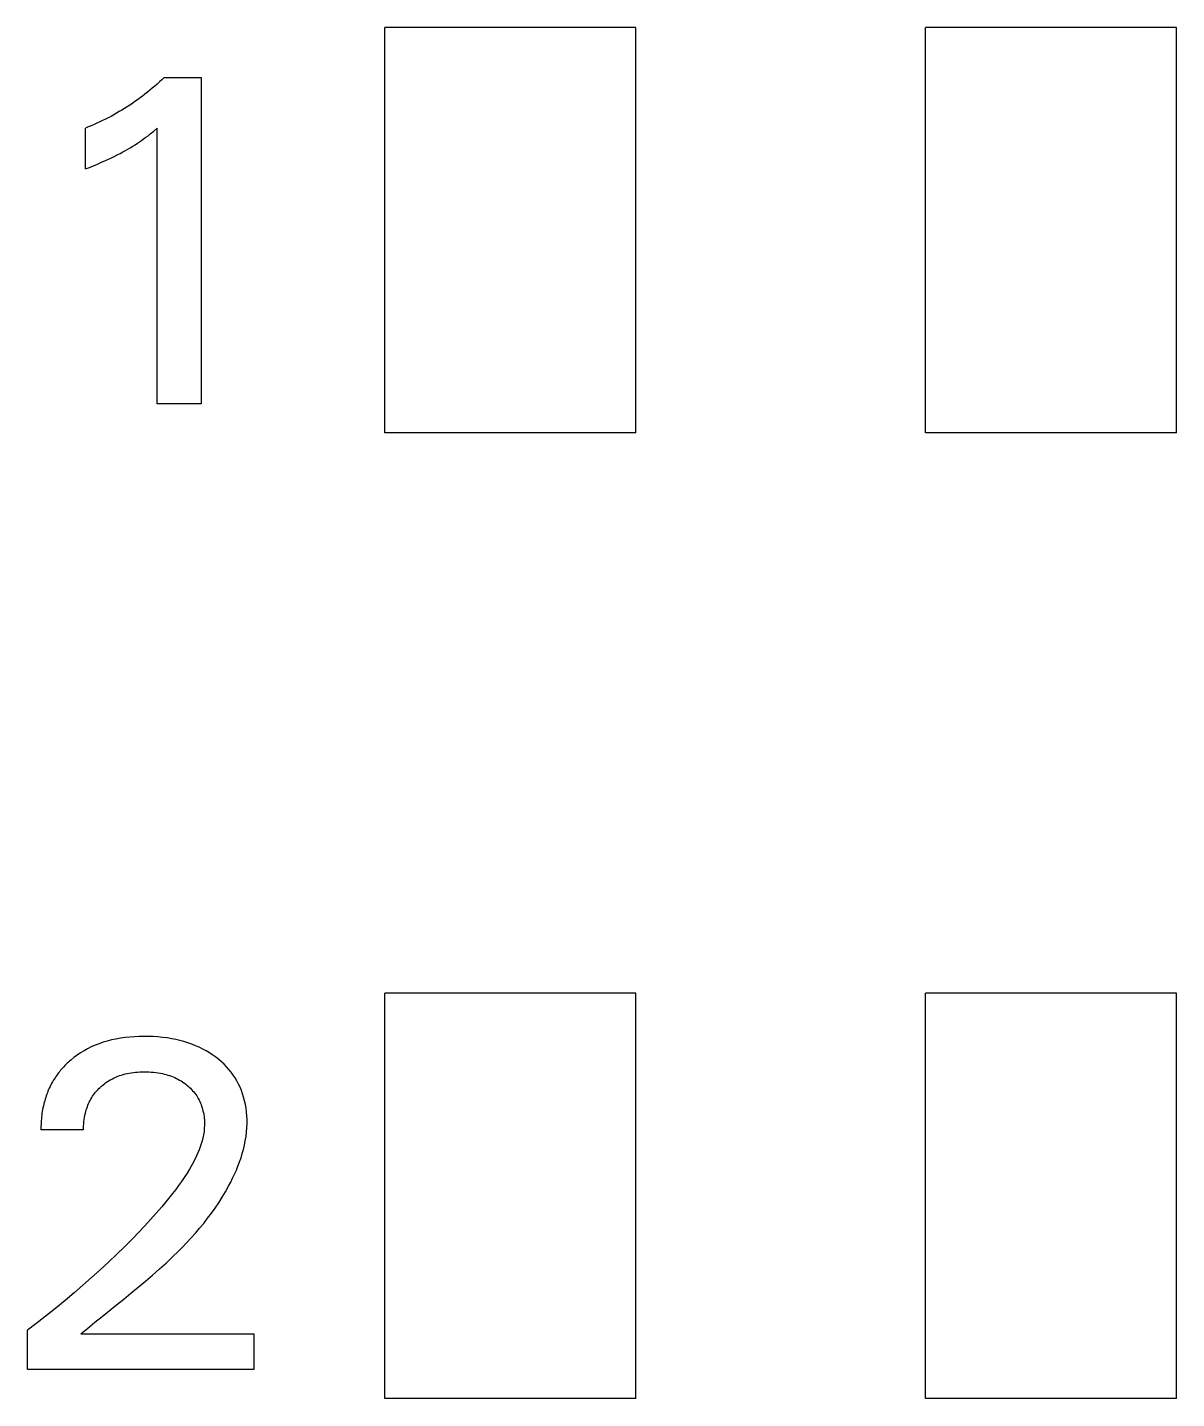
# Model space of a CAD drawing. Extents: x 10 to 622, y -523 to 292.
# Drawn here: x 295.195 to 296.399, y 103.18 to 104.618 of the extents above; entities that cross this region are included whole.
import ezdxf

# ---------------------------------------------------------------- set-up
doc = ezdxf.new("R2010")
doc.units = 0
doc.header["$LTSCALE"] = 5
doc.header["$MEASUREMENT"] = 0
doc.layers.get('0').update_dxf_attribs({"linetype": 'CONTINUOUS'})

msp = doc.modelspace()

# ---------------------------------------------------------------- linework, layer by layer
at = {"color": 7, "linetype": 'Continuous'}
for p, q in [((295.5693, 104.1927), (295.5693, 104.6179)), ((295.8325, 104.6179), (295.5693, 104.6179)), ((295.8325, 104.1927), (295.8325, 104.6179)), ((296.1362, 104.1927), (296.1362, 104.6179)), ((296.3994, 104.6179), (296.1362, 104.6179)), ((296.3994, 104.1927), (296.3994, 104.6179)), ((295.3306, 104.5586), (295.3281, 104.5564)), ((295.3331, 104.5608), (295.3306, 104.5586)), ((295.3355, 104.5631), (295.3331, 104.5608)), ((295.3379, 104.5654), (295.3355, 104.5631)), ((295.3379, 104.5654), (295.3769, 104.5654)), ((295.3769, 104.5654), (295.3769, 104.2231)), ((295.3127, 104.544), (295.31, 104.542)), ((295.3153, 104.5459), (295.3127, 104.544)), ((295.3179, 104.548), (295.3153, 104.5459)), ((295.3205, 104.55), (295.3179, 104.548)), ((295.3231, 104.5521), (295.3205, 104.55)), ((295.3256, 104.5542), (295.3231, 104.5521)), ((295.3281, 104.5564), (295.3256, 104.5542)), ((295.2908, 104.5296), (295.288, 104.5279)), ((295.2937, 104.5312), (295.2908, 104.5296)), ((295.2964, 104.5329), (295.2937, 104.5312)), ((295.2992, 104.5347), (295.2964, 104.5329)), ((295.3019, 104.5365), (295.2992, 104.5347)), ((295.3047, 104.5383), (295.3019, 104.5365)), ((295.3073, 104.5401), (295.3047, 104.5383)), ((295.31, 104.542), (295.3073, 104.5401)), ((295.2645, 104.5162), (295.2615, 104.5149)), ((295.2675, 104.5175), (295.2645, 104.5162)), ((295.2705, 104.5189), (295.2675, 104.5175)), ((295.2735, 104.5203), (295.2705, 104.5189)), ((295.2764, 104.5217), (295.2735, 104.5203)), ((295.2794, 104.5232), (295.2764, 104.5217)), ((295.2823, 104.5247), (295.2794, 104.5232)), ((295.2852, 104.5263), (295.2823, 104.5247)), ((295.288, 104.5279), (295.2852, 104.5263)), ((295.2585, 104.5136), (295.2554, 104.5124)), ((295.2554, 104.4695), (295.2554, 104.5124)), ((295.2615, 104.5149), (295.2585, 104.5136)), ((295.3144, 104.4995), (295.3165, 104.501)), ((295.3165, 104.501), (295.3188, 104.5027)), ((295.3188, 104.5027), (295.3211, 104.5044)), ((295.3211, 104.5044), (295.3234, 104.5062)), ((295.3234, 104.5062), (295.3271, 104.5092)), ((295.3271, 104.5092), (295.3308, 104.5122)), ((295.3308, 104.2231), (295.3308, 104.5122)), ((295.2918, 104.4858), (295.2948, 104.4874)), ((295.2948, 104.4874), (295.2974, 104.4888)), ((295.2974, 104.4888), (295.2999, 104.4903)), ((295.2999, 104.4903), (295.3025, 104.4918)), ((295.3025, 104.4918), (295.305, 104.4933)), ((295.305, 104.4933), (295.3076, 104.4949)), ((295.3076, 104.4949), (295.3101, 104.4966)), ((295.3101, 104.4966), (295.3122, 104.498)), ((295.3122, 104.498), (295.3144, 104.4995)), ((295.2597, 104.4712), (295.2639, 104.4729)), ((295.2639, 104.4729), (295.2681, 104.4747)), ((295.2681, 104.4747), (295.2724, 104.4765)), ((295.2724, 104.4765), (295.2765, 104.4783)), ((295.2765, 104.4783), (295.2796, 104.4798)), ((295.2796, 104.4798), (295.2827, 104.4812)), ((295.2827, 104.4812), (295.2857, 104.4827)), ((295.2857, 104.4827), (295.2888, 104.4842)), ((295.2888, 104.4842), (295.2918, 104.4858)), ((295.2554, 104.4695), (295.2597, 104.4712)), ((295.3769, 104.2231), (295.3308, 104.2231)), ((295.8325, 104.1927), (295.5693, 104.1927)), ((296.3994, 104.1927), (296.1362, 104.1927)), ((295.5693, 103.1803), (295.5693, 103.6055)), ((295.8325, 103.6055), (295.5693, 103.6055)), ((295.8325, 103.1803), (295.8325, 103.6055)), ((296.1362, 103.1803), (296.1362, 103.6055)), ((296.3994, 103.6055), (296.1362, 103.6055)), ((296.3994, 103.1803), (296.3994, 103.6055)), ((295.2699, 103.5524), (295.2657, 103.5508)), ((295.2741, 103.5539), (295.2699, 103.5524)), ((295.2784, 103.5552), (295.2741, 103.5539)), ((295.2828, 103.5563), (295.2784, 103.5552)), ((295.2872, 103.5573), (295.2828, 103.5563)), ((295.2921, 103.5581), (295.2872, 103.5573)), ((295.297, 103.5588), (295.2921, 103.5581)), ((295.302, 103.5594), (295.297, 103.5588)), ((295.3069, 103.5597), (295.302, 103.5594)), ((295.3119, 103.5599), (295.3069, 103.5597)), ((295.3169, 103.56), (295.3119, 103.5599)), ((295.3217, 103.56), (295.3169, 103.56)), ((295.3266, 103.5598), (295.3217, 103.56)), ((295.3314, 103.5595), (295.3266, 103.5598)), ((295.3363, 103.559), (295.3314, 103.5595)), ((295.3411, 103.5584), (295.3363, 103.559)), ((295.3459, 103.5576), (295.3411, 103.5584)), ((295.3501, 103.5567), (295.3459, 103.5576)), ((295.3544, 103.5557), (295.3501, 103.5567)), ((295.3586, 103.5546), (295.3544, 103.5557)), ((295.3628, 103.5533), (295.3586, 103.5546)), ((295.3669, 103.5519), (295.3628, 103.5533)), ((295.371, 103.5503), (295.3669, 103.5519)), ((295.2434, 103.5378), (295.24, 103.5351)), ((295.2468, 103.5404), (295.2434, 103.5378)), ((295.2504, 103.5428), (295.2468, 103.5404)), ((295.254, 103.545), (295.2504, 103.5428)), ((295.2578, 103.5471), (295.254, 103.545)), ((295.2616, 103.549), (295.2578, 103.5471)), ((295.2657, 103.5508), (295.2616, 103.549)), ((295.3747, 103.5486), (295.371, 103.5503)), ((295.3784, 103.5468), (295.3747, 103.5486)), ((295.382, 103.5448), (295.3784, 103.5468)), ((295.3855, 103.5427), (295.382, 103.5448)), ((295.3889, 103.5405), (295.3855, 103.5427)), ((295.3923, 103.5381), (295.3889, 103.5405)), ((295.3952, 103.5358), (295.3923, 103.5381)), ((295.2285, 103.5233), (295.2274, 103.522)), ((295.2295, 103.5246), (295.2285, 103.5233)), ((295.2306, 103.5259), (295.2295, 103.5246)), ((295.2317, 103.5271), (295.2306, 103.5259)), ((295.2328, 103.5283), (295.2317, 103.5271)), ((295.234, 103.5295), (295.2328, 103.5283)), ((295.2351, 103.5307), (295.234, 103.5295)), ((295.2363, 103.5318), (295.2351, 103.5307)), ((295.2376, 103.5329), (295.2363, 103.5318)), ((295.2388, 103.5341), (295.2376, 103.5329)), ((295.24, 103.5351), (295.2388, 103.5341)), ((295.398, 103.5333), (295.3952, 103.5358)), ((295.4008, 103.5308), (295.398, 103.5333)), ((295.4034, 103.5282), (295.4008, 103.5308)), ((295.4059, 103.5254), (295.4034, 103.5282)), ((295.4082, 103.5225), (295.4059, 103.5254)), ((295.2192, 103.5091), (295.2184, 103.5075)), ((295.22, 103.5107), (295.2192, 103.5091)), ((295.2209, 103.5123), (295.22, 103.5107)), ((295.2218, 103.5138), (295.2209, 103.5123)), ((295.2227, 103.5153), (295.2218, 103.5138)), ((295.2236, 103.5167), (295.2227, 103.5153)), ((295.2245, 103.5181), (295.2236, 103.5167)), ((295.2255, 103.5194), (295.2245, 103.5181)), ((295.2264, 103.5207), (295.2255, 103.5194)), ((295.2274, 103.522), (295.2264, 103.5207)), ((295.2724, 103.5079), (295.2739, 103.5092)), ((295.2739, 103.5092), (295.2754, 103.5104)), ((295.2754, 103.5104), (295.277, 103.5116)), ((295.277, 103.5116), (295.2786, 103.5127)), ((295.2786, 103.5127), (295.2803, 103.5137)), ((295.2803, 103.5137), (295.282, 103.5147)), ((295.282, 103.5147), (295.2838, 103.5157)), ((295.2838, 103.5157), (295.2856, 103.5166)), ((295.2856, 103.5166), (295.2874, 103.5174)), ((295.2874, 103.5174), (295.2893, 103.5182)), ((295.2893, 103.5182), (295.2912, 103.5189)), ((295.2912, 103.5189), (295.2932, 103.5195)), ((295.2932, 103.5195), (295.2951, 103.5201)), ((295.2951, 103.5201), (295.2971, 103.5207)), ((295.2971, 103.5207), (295.2991, 103.5211)), ((295.2991, 103.5211), (295.3013, 103.5216)), ((295.3013, 103.5216), (295.3035, 103.5219)), ((295.3035, 103.5219), (295.3057, 103.5223)), ((295.3057, 103.5223), (295.3079, 103.5225)), ((295.3079, 103.5225), (295.3102, 103.5227)), ((295.3102, 103.5227), (295.3124, 103.5228)), ((295.3124, 103.5228), (295.3146, 103.5229)), ((295.3146, 103.5229), (295.3169, 103.5229)), ((295.3169, 103.5229), (295.3194, 103.5229)), ((295.3194, 103.5229), (295.3219, 103.5228)), ((295.3219, 103.5228), (295.3244, 103.5227)), ((295.3244, 103.5227), (295.3268, 103.5225)), ((295.3268, 103.5225), (295.3293, 103.5222)), ((295.3293, 103.5222), (295.3318, 103.5218)), ((295.3318, 103.5218), (295.3342, 103.5214)), ((295.3342, 103.5214), (295.3362, 103.521)), ((295.3362, 103.521), (295.3381, 103.5206)), ((295.3381, 103.5206), (295.34, 103.5201)), ((295.34, 103.5201), (295.3418, 103.5195)), ((295.3418, 103.5195), (295.3437, 103.5189)), ((295.3437, 103.5189), (295.3456, 103.5182)), ((295.3456, 103.5182), (295.3474, 103.5175)), ((295.3474, 103.5175), (295.3492, 103.5168)), ((295.3492, 103.5168), (295.3509, 103.516)), ((295.3509, 103.516), (295.3525, 103.5151)), ((295.3525, 103.5151), (295.3541, 103.5142)), ((295.3541, 103.5142), (295.3557, 103.5133)), ((295.3557, 103.5133), (295.3573, 103.5123)), ((295.3573, 103.5123), (295.3588, 103.5113)), ((295.3588, 103.5113), (295.3603, 103.5102)), ((295.3603, 103.5102), (295.3618, 103.509)), ((295.3618, 103.509), (295.3631, 103.5079)), ((295.4104, 103.5195), (295.4082, 103.5225)), ((295.4124, 103.5165), (295.4104, 103.5195)), ((295.4143, 103.5133), (295.4124, 103.5165)), ((295.416, 103.5101), (295.4143, 103.5133)), ((295.4176, 103.5068), (295.416, 103.5101)), ((295.2133, 103.4943), (295.2128, 103.4926)), ((295.2138, 103.496), (295.2133, 103.4943)), ((295.2143, 103.4977), (295.2138, 103.496)), ((295.2149, 103.4994), (295.2143, 103.4977)), ((295.2156, 103.501), (295.2149, 103.4994)), ((295.2162, 103.5027), (295.2156, 103.501)), ((295.2169, 103.5043), (295.2162, 103.5027)), ((295.2176, 103.5059), (295.2169, 103.5043)), ((295.2184, 103.5075), (295.2176, 103.5059)), ((295.2604, 103.4928), (295.2612, 103.4944)), ((295.2612, 103.4944), (295.2621, 103.4959)), ((295.2621, 103.4959), (295.263, 103.4973)), ((295.263, 103.4973), (295.264, 103.4987)), ((295.264, 103.4987), (295.2651, 103.5001)), ((295.2651, 103.5001), (295.2661, 103.5015)), ((295.2661, 103.5015), (295.2673, 103.5028)), ((295.2673, 103.5028), (295.2684, 103.5041)), ((295.2684, 103.5041), (295.2696, 103.5054)), ((295.2696, 103.5054), (295.2709, 103.5066)), ((295.2709, 103.5066), (295.2724, 103.5079)), ((295.3631, 103.5079), (295.3644, 103.5068)), ((295.3644, 103.5068), (295.3656, 103.5056)), ((295.3656, 103.5056), (295.3668, 103.5044)), ((295.3668, 103.5044), (295.3679, 103.5031)), ((295.3679, 103.5031), (295.369, 103.5018)), ((295.369, 103.5018), (295.3701, 103.5005)), ((295.3701, 103.5005), (295.3711, 103.4991)), ((295.3711, 103.4991), (295.3721, 103.4977)), ((295.3721, 103.4977), (295.373, 103.4963)), ((295.373, 103.4963), (295.3738, 103.4948)), ((295.3738, 103.4948), (295.3746, 103.4933)), ((295.419, 103.5034), (295.4176, 103.5068)), ((295.4202, 103.4999), (295.419, 103.5034)), ((295.4213, 103.4964), (295.4202, 103.4999)), ((295.4224, 103.4926), (295.4213, 103.4964)), ((295.2102, 103.4813), (295.2099, 103.4794)), ((295.2106, 103.4833), (295.2102, 103.4813)), ((295.2109, 103.4852), (295.2106, 103.4833)), ((295.2114, 103.4871), (295.2109, 103.4852)), ((295.2118, 103.489), (295.2114, 103.4871)), ((295.2123, 103.4909), (295.2118, 103.489)), ((295.2128, 103.4926), (295.2123, 103.4909)), ((295.2554, 103.4795), (295.2558, 103.4812)), ((295.2558, 103.4812), (295.2563, 103.4829)), ((295.2563, 103.4829), (295.2569, 103.4846)), ((295.2569, 103.4846), (295.2575, 103.4863)), ((295.2575, 103.4863), (295.2581, 103.488)), ((295.2581, 103.488), (295.2588, 103.4896)), ((295.2588, 103.4896), (295.2595, 103.4912)), ((295.2595, 103.4912), (295.2604, 103.4928)), ((295.3746, 103.4933), (295.3753, 103.4917)), ((295.3753, 103.4917), (295.376, 103.4902)), ((295.376, 103.4902), (295.3767, 103.4886)), ((295.3767, 103.4886), (295.3772, 103.4869)), ((295.3772, 103.4869), (295.3778, 103.4853)), ((295.3778, 103.4853), (295.3783, 103.4837)), ((295.3783, 103.4837), (295.3787, 103.4818)), ((295.3787, 103.4818), (295.3791, 103.48)), ((295.3791, 103.48), (295.3795, 103.4781)), ((295.4232, 103.4887), (295.4224, 103.4926)), ((295.4239, 103.4847), (295.4232, 103.4887)), ((295.4244, 103.4807), (295.4239, 103.4847)), ((295.4247, 103.4768), (295.4244, 103.4807)), ((295.2089, 103.4677), (295.2088, 103.4658)), ((295.2088, 103.4658), (295.2088, 103.4639)), ((295.209, 103.4697), (295.2089, 103.4677)), ((295.2091, 103.4716), (295.209, 103.4697)), ((295.2093, 103.4736), (295.2091, 103.4716)), ((295.2095, 103.4755), (295.2093, 103.4736)), ((295.2097, 103.4775), (295.2095, 103.4755)), ((295.2099, 103.4794), (295.2097, 103.4775)), ((295.2535, 103.4663), (295.2537, 103.4685)), ((295.2535, 103.4641), (295.2535, 103.4663)), ((295.2537, 103.4685), (295.2539, 103.4707)), ((295.2539, 103.4707), (295.2542, 103.4729)), ((295.2542, 103.4729), (295.2545, 103.4751)), ((295.2545, 103.4751), (295.2549, 103.4773)), ((295.2549, 103.4773), (295.2554, 103.4795)), ((295.3795, 103.4781), (295.3798, 103.4762)), ((295.3798, 103.4762), (295.38, 103.4744)), ((295.38, 103.4744), (295.3802, 103.4725)), ((295.3803, 103.4668), (295.3801, 103.4635)), ((295.3802, 103.4725), (295.3803, 103.4706)), ((295.3803, 103.4706), (295.3803, 103.4687)), ((295.3803, 103.4687), (295.3803, 103.4668)), ((295.4249, 103.4728), (295.4247, 103.4768)), ((295.4248, 103.4642), (295.425, 103.4688)), ((295.425, 103.4688), (295.4249, 103.4728)), ((295.2088, 103.4639), (295.2088, 103.4619)), ((295.2535, 103.4619), (295.2088, 103.4619)), ((295.2535, 103.4619), (295.2535, 103.4641)), ((295.3786, 103.4537), (295.3778, 103.4505)), ((295.3793, 103.457), (295.3786, 103.4537)), ((295.3798, 103.4603), (295.3793, 103.457)), ((295.3801, 103.4635), (295.3798, 103.4603)), ((295.4231, 103.4506), (295.4239, 103.4551)), ((295.4239, 103.4551), (295.4244, 103.4597)), ((295.4244, 103.4597), (295.4248, 103.4642)), ((295.3733, 103.4379), (295.372, 103.4349)), ((295.3746, 103.441), (295.3733, 103.4379)), ((295.3758, 103.4442), (295.3746, 103.441)), ((295.3768, 103.4473), (295.3758, 103.4442)), ((295.3778, 103.4505), (295.3768, 103.4473)), ((295.4186, 103.4328), (295.4199, 103.4372)), ((295.4199, 103.4372), (295.4212, 103.4416)), ((295.4212, 103.4416), (295.4222, 103.4461)), ((295.4222, 103.4461), (295.4231, 103.4506)), ((295.3673, 103.4256), (295.3647, 103.421)), ((295.3697, 103.4302), (295.3673, 103.4256)), ((295.372, 103.4349), (295.3697, 103.4302)), ((295.4137, 103.4198), (295.4154, 103.4241)), ((295.4154, 103.4241), (295.4171, 103.4284)), ((295.4171, 103.4284), (295.4186, 103.4328)), ((295.3591, 103.4122), (295.3562, 103.4079)), ((295.362, 103.4166), (295.3591, 103.4122)), ((295.3647, 103.421), (295.362, 103.4166)), ((295.4078, 103.4072), (295.4098, 103.4113)), ((295.4098, 103.4113), (295.4118, 103.4155)), ((295.4118, 103.4155), (295.4137, 103.4198)), ((295.3469, 103.3954), (295.3413, 103.3883)), ((295.3501, 103.3995), (295.3469, 103.3954)), ((295.3532, 103.4037), (295.3501, 103.3995)), ((295.3562, 103.4079), (295.3532, 103.4037)), ((295.3989, 103.3914), (295.4023, 103.3972)), ((295.4023, 103.3972), (295.4056, 103.4031)), ((295.4056, 103.4031), (295.4078, 103.4072)), ((295.3356, 103.3814), (295.3297, 103.3746)), ((295.3413, 103.3883), (295.3356, 103.3814)), ((295.3876, 103.3747), (295.3915, 103.3801)), ((295.3915, 103.3801), (295.3953, 103.3857)), ((295.3953, 103.3857), (295.3989, 103.3914)), ((295.3237, 103.3679), (295.3176, 103.3613)), ((295.3297, 103.3746), (295.3237, 103.3679)), ((295.3795, 103.364), (295.3836, 103.3693)), ((295.3836, 103.3693), (295.3876, 103.3747)), ((295.3114, 103.3547), (295.3052, 103.3483)), ((295.3176, 103.3613), (295.3114, 103.3547)), ((295.3663, 103.3488), (295.3708, 103.3538)), ((295.3708, 103.3538), (295.3752, 103.3589)), ((295.3752, 103.3589), (295.3795, 103.364)), ((295.2968, 103.3399), (295.2883, 103.3316)), ((295.3052, 103.3483), (295.2968, 103.3399)), ((295.3524, 103.3343), (295.3571, 103.339)), ((295.3571, 103.339), (295.3618, 103.3439)), ((295.3618, 103.3439), (295.3663, 103.3488)), ((295.2797, 103.3234), (295.271, 103.3153)), ((295.2883, 103.3316), (295.2797, 103.3234)), ((295.3331, 103.3163), (295.3404, 103.3228)), ((295.3404, 103.3228), (295.3475, 103.3296)), ((295.3475, 103.3296), (295.3524, 103.3343)), ((295.271, 103.3153), (295.2619, 103.3071)), ((295.3183, 103.3034), (295.3258, 103.3098)), ((295.3258, 103.3098), (295.3331, 103.3163)), ((295.2528, 103.2991), (295.2435, 103.2911)), ((295.2619, 103.3071), (295.2528, 103.2991)), ((295.3032, 103.2909), (295.3108, 103.2971)), ((295.3108, 103.2971), (295.3183, 103.3034)), ((295.2342, 103.2832), (295.2244, 103.2752)), ((295.2435, 103.2911), (295.2342, 103.2832)), ((295.288, 103.2786), (295.2956, 103.2847)), ((295.2956, 103.2847), (295.3032, 103.2909)), ((295.2146, 103.2673), (295.2047, 103.2596)), ((295.2244, 103.2752), (295.2146, 103.2673)), ((295.2655, 103.2604), (295.2729, 103.2664)), ((295.2729, 103.2664), (295.288, 103.2786)), ((295.2047, 103.2596), (295.1947, 103.2519)), ((295.1947, 103.2107), (295.1947, 103.2519)), ((295.2508, 103.2482), (295.2581, 103.2543)), ((295.2581, 103.2543), (295.2655, 103.2604)), ((295.2508, 103.2482), (295.432, 103.2482)), ((295.432, 103.2482), (295.432, 103.2107)), ((295.432, 103.2107), (295.1947, 103.2107)), ((295.8325, 103.1803), (295.5693, 103.1803)), ((296.3994, 103.1803), (296.1362, 103.1803))]:
    msp.add_line(p, q, dxfattribs=at)

doc.saveas('drawing.dxf')
